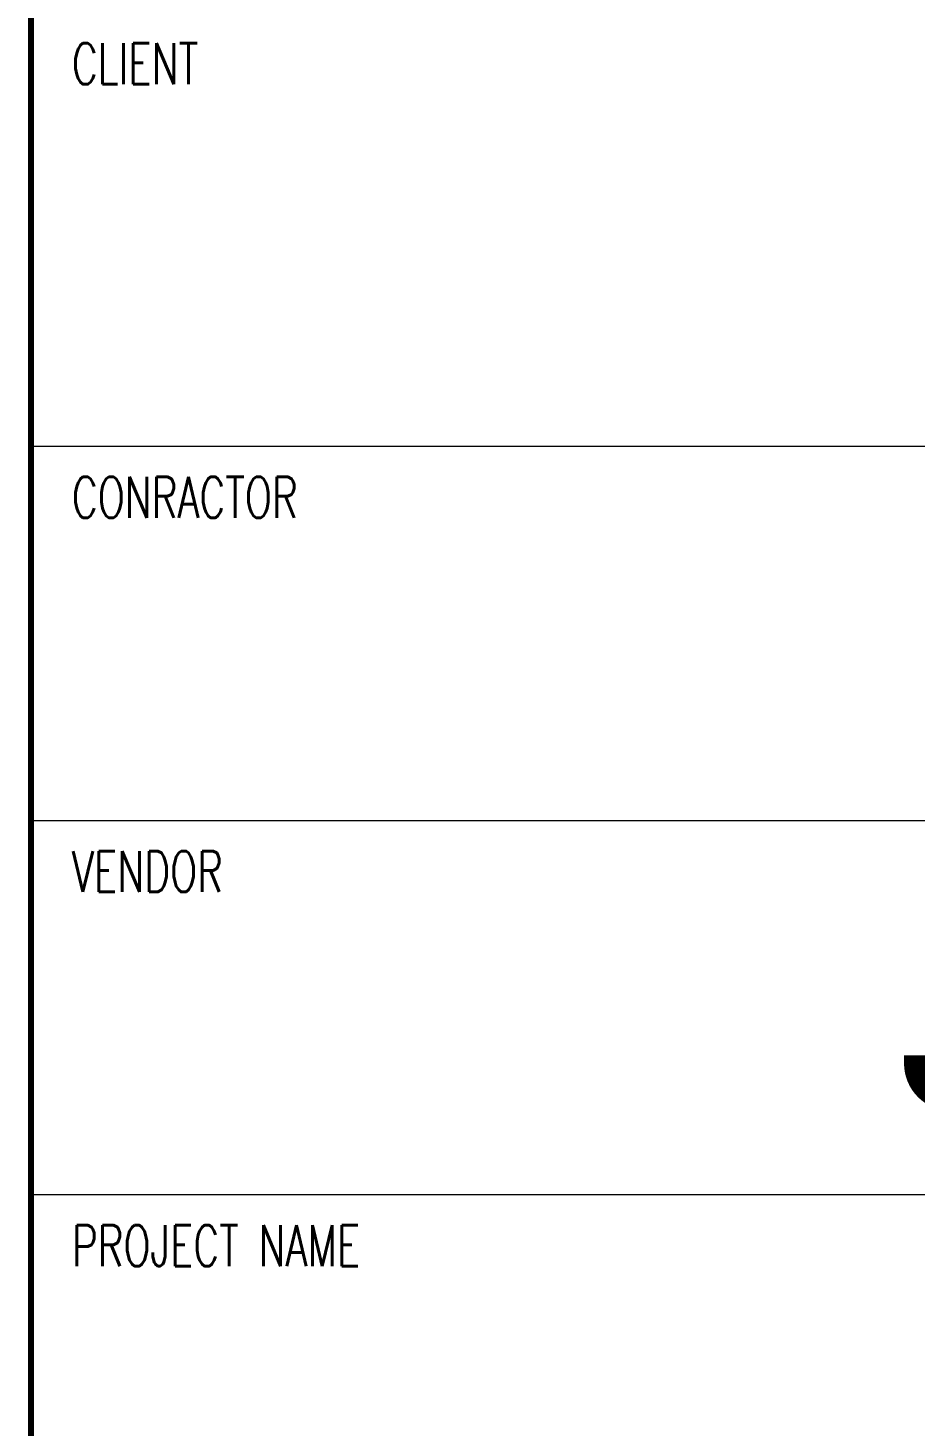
# Model space of a CAD drawing. Header units: millimetres. Extents: x 0 to 134087, y -49114 to 20834.
# Drawn here: x 54996 to 55775, y -28597 to -27369 of the extents above; entities that cross this region are included whole.
import ezdxf

# ---------------------------------------------------------------- set-up
doc = ezdxf.new("R2010")
doc.units = ezdxf.units.MM
doc.header["$LTSCALE"] = 35
for name, color, linetype in [('border', 130, 'Continuous'), ('CON-R', 1, 'Continuous'), ('FORM', 7, 'Continuous'), ('TITLE', 7, 'Continuous')]:
    doc.layers.add(name, color=color, linetype=linetype)
doc.styles.add('Logo', font='ARIALNB.TTF', dxfattribs={"width": 0.8})
doc.styles.add('ROMANS', font='ROMANS.shx', dxfattribs={"width": 0.8})

# ---------------------------------------------------------------- blocks, each defined once
blk = doc.blocks.new('TITLE')
at = {"color": 7, "lineweight": 0}
blk.add_line((699.671, 17.683), (699.671, 83.813), dxfattribs=at)
at = {"layer": 'border', "color": 7, "linetype": 'Continuous', "lineweight": 0}
for p, q in [((699.671, 81.726), (823.671, 81.726)), ((699.671, 68.573), (823.671, 68.573)), ((699.671, 55.42), (823.671, 55.42))]:
    blk.add_line(p, q, dxfattribs=at)
at = {"layer": 'TITLE', "color": 7, "lineweight": 0, "const_width": 0.216}
blk.add_lwpolyline([(699.671, 17.683), (699.671, 122.966)], dxfattribs=at)
at = {"color": 7, "lineweight": 0, "style": 'ROMANS', "width": 0.7}
for s, height, p in [('CLIENT', 1.4376, (701.108, 94.45)), ('CONRACTOR', 1.4376, (701.108, 79.21)), ('VENDOR', 1.4376, (701.108, 66.057)), ('PROJECT NAME', 1.43761, (701.108, 52.904))]:
    blk.add_text(s, height=height, dxfattribs=at).set_placement(p)
blk = doc.blocks.new('JNKLOGO')
at = {"layer": 'FORM', "color": 1, "const_width": 20}
blk.add_lwpolyline([(5218.13, 519.59, 1), (5238.13, 519.59, 1)], format="xyb", close=True, dxfattribs=at)
blk.add_lwpolyline([(5288.13, 519.59), (5288.13, 419.59)], dxfattribs=at)
for points in [[(5188.13, 409.59), (5188.13, 404.59, 1), (5228.13, 404.59), (5228.13, 484.59)], [(5328.13, 469.59), (5313.13, 469.59, 1), (5313.13, 419.59), (5328.13, 419.59)], [(5288.13, 437.09, 0.583333), (5228.13, 437.09, 0.583333)]]:
    blk.add_lwpolyline(points, format="xyb", dxfattribs=at)
at = {"layer": 'FORM', "color": 1, "style": 'Logo'}
for s, height, p in [('JNK Heaters Co., Ltd.', 80, (5378.13, 409.59)), ('Heaters', 25, (5245.03, 375.03))]:
    blk.add_text(s, height=height, dxfattribs=at).set_placement(p)

msp = doc.modelspace()

# ---------------------------------------------------------------- block references
at = {"linetype": 'ByBlock', "xscale": 24.99999999749996, "yscale": 24.99999999749996, "zscale": 24.99999999749996}
msp.add_blockref('TITLE', (37506.4576, -29779.1803), dxfattribs=at)
at = {"layer": 'CON-R', "xscale": 1.401400000000102, "yscale": 1.401400000000102, "zscale": 1.401400000000102}
msp.add_blockref('JNKLOGO', (48508.5912, -28845.4112), dxfattribs=at)

doc.saveas('drawing.dxf')
